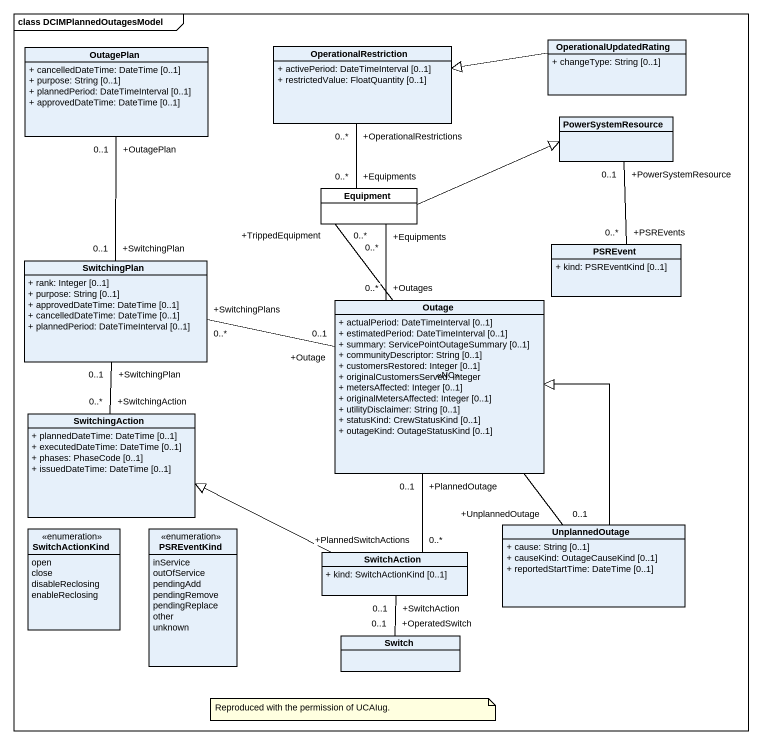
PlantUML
@startuml
mainframe class DCIMPlannedOutagesModel
hide circle
hide empty members
skinparam classAttributeIconSize 0
class OperationalUpdatedRating {
  + changeType: String [0..1]
}
class OutagePlan {
  + cancelledDateTime: DateTime [0..1]
  + purpose: String [0..1]
  + plannedPeriod: DateTimeInterval [0..1]
  + approvedDateTime: DateTime [0..1]
}
class OperationalRestriction {
  + activePeriod: DateTimeInterval [0..1]
  + restrictedValue: FloatQuantity [0..1]
}
class PowerSystemResource
class Equipment #FFFFFF
class SwitchingPlan {
  + rank: Integer [0..1]
  + purpose: String [0..1]
  + approvedDateTime: DateTime [0..1]
  + cancelledDateTime: DateTime [0..1]
  + plannedPeriod: DateTimeInterval [0..1]
}
class PSREvent {
  + kind: PSREventKind [0..1]
}
class Outage {
  + actualPeriod: DateTimeInterval [0..1]
  + estimatedPeriod: DateTimeInterval [0..1]
  + summary: ServicePointOutageSummary [0..1]
  + communityDescriptor: String [0..1]
  + customersRestored: Integer [0..1]
  + originalCustomersServed: Integer
  + metersAffected: Integer [0..1]
  + originalMetersAffected: Integer [0..1]
  + utilityDisclaimer: String [0..1]
  + statusKind: CrewStatusKind [0..1]
  + outageKind: OutageStatusKind [0..1]
}
class SwitchingAction {
  + plannedDateTime: DateTime [0..1]
  + executedDateTime: DateTime [0..1]
  + phases: PhaseCode [0..1]
  + issuedDateTime: DateTime [0..1]
}
enum SwitchActionKind {
  open
  close
  disableReclosing
  enableReclosing
}
enum PSREventKind {
  inService
  outOfService
  pendingAdd
  pendingRemove
  pendingReplace
  other
  unknown
}
class UnplannedOutage {
  + cause: String [0..1]
  + causeKind: OutageCauseKind [0..1]
  + reportedStartTime: DateTime [0..1]
}
class SwitchAction {
  + kind: SwitchActionKind [0..1]
}
class Switch
OperationalUpdatedRating -left-|> OperationalRestriction
OperationalRestriction "+OperationalRestrictions\n0..*" -- "+Equipments\n0..*" Equipment
Equipment -right-|> PowerSystemResource
SwitchingPlan "+SwitchingPlan\n0..1" -up- "+OutagePlan\n0..1" OutagePlan
SwitchingPlan "+SwitchingPlans\n0..*" -right- "+Outage\n0..1" Outage
PSREvent "+PSREvents\n0..*" -up- "+PowerSystemResource\n0..1" PowerSystemResource
Outage "+Outages\n0..*" -up- "+Equipments\n0..*" Equipment
Outage "+PlannedOutage\n0..1" -- "+PlannedSwitchActions\n0..*" SwitchAction
SwitchingAction "+SwitchingAction\n0..*" -up- "+SwitchingPlan\n0..1" SwitchingPlan
UnplannedOutage "+UnplannedOutage\n0..1" -up- "+TrippedEquipment\n0..*" Equipment : <<NC>>
UnplannedOutage -up-|> Outage
SwitchAction -left-|> SwitchingAction
SwitchAction "+SwitchAction\n0..1" -- "+OperatedSwitch\n0..1" Switch
note as N1
  Reproduced with the permission of UCAIug.
end note
@enduml
